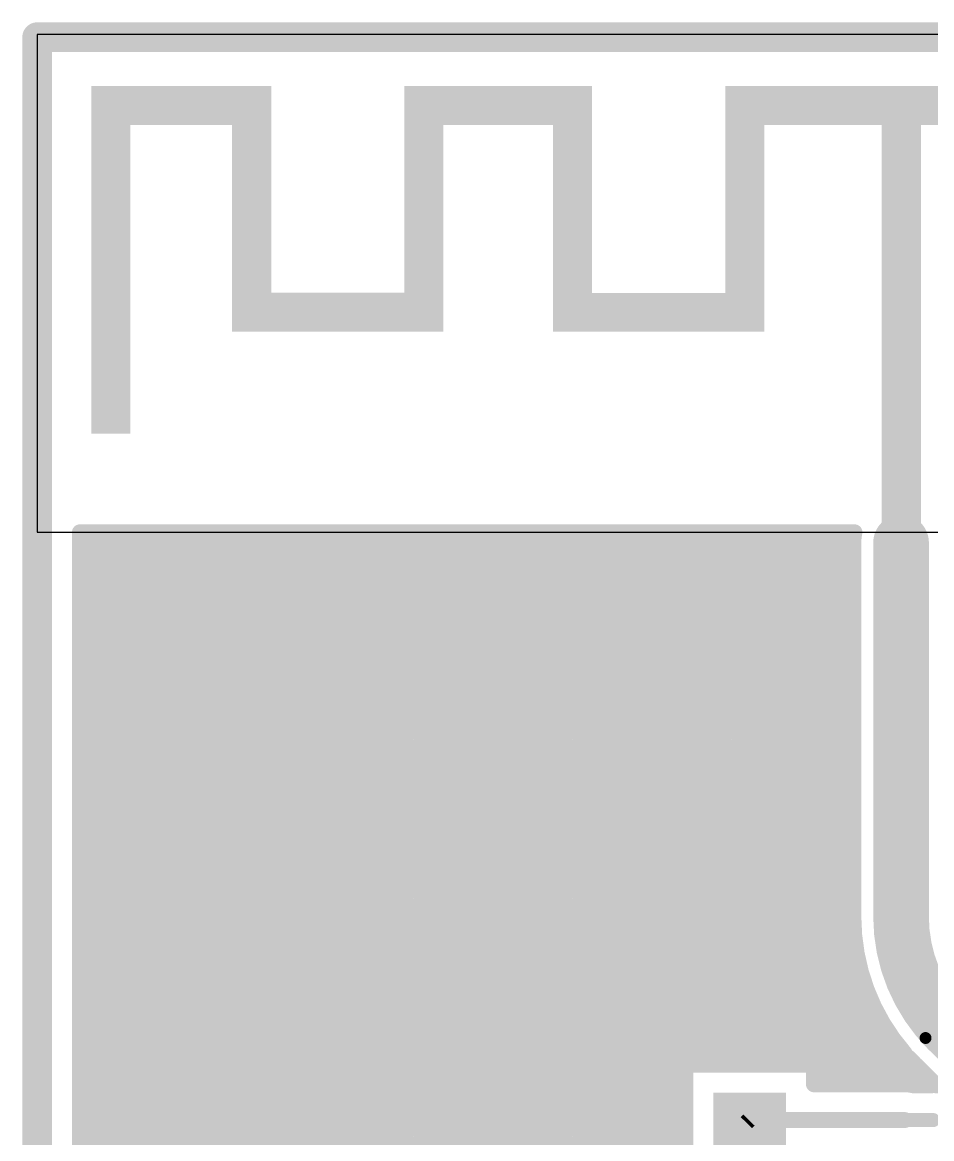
# Model space of a CAD drawing. Header units: inches. Extents: x 0 to 226, y 0 to 70.
# Drawn here: x -0.19 to 11.43, y 10.76 to 25.02 of the extents above; entities that cross this region are included whole.
import ezdxf

# ---------------------------------------------------------------- set-up
doc = ezdxf.new("R2010")
doc.units = ezdxf.units.IN
for name, color, linetype in [('Keep-Out Layer', 6, 'Continuous'), ('Multi-Layer', 9, 'Continuous'), ('Top Layer', 1, 'Continuous')]:
    doc.layers.add(name, color=color, linetype=linetype)

msp = doc.modelspace()

# ---------------------------------------------------------------- hatches: boundary and pattern name
at = {"layer": 'Top Layer'}
for points in [[(2.991, 24.208), (0.691, 24.208), (0.691, 23.708), (2.991, 23.708)], [(7.091, 24.208), (4.691, 24.208), (4.691, 23.708), (7.091, 23.708)], [(12.991, 24.208), (8.791, 24.208), (8.791, 23.708), (12.991, 23.708)], [(1.191, 23.888), (0.691, 23.888), (0.691, 19.768), (1.191, 19.768)], [(2.99, 23.889), (2.49, 23.889), (2.49, 21.069), (2.99, 21.069)], [(5.19, 23.889), (4.69, 23.889), (4.69, 21.069), (5.19, 21.069)], [(7.091, 23.888), (6.591, 23.888), (6.591, 21.068), (7.091, 21.068)], [(9.291, 23.889), (8.791, 23.889), (8.791, 21.069), (9.291, 21.069)], [(11.291, 23.939), (10.791, 23.939), (10.791, 18.608), (11.291, 18.608)], [(5.176, 21.569), (2.687, 21.569), (2.687, 21.069), (5.176, 21.069)], [(9.201, 21.563), (6.661, 21.563), (6.661, 21.068), (9.201, 21.068)]]:
    msp.add_hatch(color=1, dxfattribs=at).paths.add_polyline_path(points)

# ---------------------------------------------------------------- linework, layer by layer
at = {"layer": 'Keep-Out Layer'}
for points in [[(0, 0, 0.381, 0.381, 0), (0, 24.83, 0.381, 0.381, 0)], [(0, 24.83, 0.381, 0.381, 0), (19.441, 24.83, 0.381, 0.381, 0)]]:
    msp.add_lwpolyline(points, format="xyseb", dxfattribs=at)
msp.add_lwpolyline([(-0.095, 24.83, 0.191, 0.191, 1), (0.095, 24.83, 0.191, 0.191, 1)], format="xyseb", close=True, dxfattribs=at)
msp.add_lwpolyline([(-0.095, 24.83, 0.191, 0.191, 1), (0.095, 24.83, 0.191, 0.191, 1)], format="xyseb", close=True, dxfattribs=at)
at = {"layer": 'Multi-Layer'}
for p, q in [((19.441, 24.864), (0, 24.864)), ((0, 24.864), (0, 18.506)), ((0, 18.506), (19.441, 18.506))]:
    msp.add_line(p, q, dxfattribs=at)
at = {"layer": 'Top Layer'}
for points in [[(11.038, 13.599, 0.711, 0.711, 0), (11.038, 18.375, 0.711, 0.711, 0)], [(0.546, 18.506, 0.203, 0.203, 0), (10.443, 18.506, 0.203, 0.203, 0)], [(0.546, 0.546, 0.203, 0.203, 0), (0.546, 18.506, 0.203, 0.203, 0)], [(0.646, 0.546, 0.203, 0.203, 0), (0.646, 18.506, 0.203, 0.203, 0)], [(0.85, 0.546, 0.203, 0.203, 0), (0.85, 18.506, 0.203, 0.203, 0)], [(1.053, 0.546, 0.203, 0.203, 0), (1.053, 18.506, 0.203, 0.203, 0)], [(1.256, 0.546, 0.203, 0.203, 0), (1.256, 18.506, 0.203, 0.203, 0)], [(1.459, 0.546, 0.203, 0.203, 0), (1.459, 18.506, 0.203, 0.203, 0)], [(1.662, 0.546, 0.203, 0.203, 0), (1.662, 18.506, 0.203, 0.203, 0)], [(1.866, 0.546, 0.203, 0.203, 0), (1.866, 18.506, 0.203, 0.203, 0)], [(2.069, 0.546, 0.203, 0.203, 0), (2.069, 18.506, 0.203, 0.203, 0)], [(2.272, 0.546, 0.203, 0.203, 0), (2.272, 18.506, 0.203, 0.203, 0)], [(2.475, 0.546, 0.203, 0.203, 0), (2.475, 18.506, 0.203, 0.203, 0)], [(2.678, 0.546, 0.203, 0.203, 0), (2.678, 18.506, 0.203, 0.203, 0)], [(2.882, 0.546, 0.203, 0.203, 0), (2.882, 18.506, 0.203, 0.203, 0)], [(3.085, 0.546, 0.203, 0.203, 0), (3.085, 18.506, 0.203, 0.203, 0)], [(3.288, 0.546, 0.203, 0.203, 0), (3.288, 18.506, 0.203, 0.203, 0)], [(3.491, 0.546, 0.203, 0.203, 0), (3.491, 18.506, 0.203, 0.203, 0)], [(3.694, 0.546, 0.203, 0.203, 0), (3.694, 18.506, 0.203, 0.203, 0)], [(3.898, 0.546, 0.203, 0.203, 0), (3.898, 18.506, 0.203, 0.203, 0)], [(4.101, 0.546, 0.203, 0.203, 0), (4.101, 18.506, 0.203, 0.203, 0)], [(4.304, 0.546, 0.203, 0.203, 0), (4.304, 18.506, 0.203, 0.203, 0)], [(4.507, 0.546, 0.203, 0.203, 0), (4.507, 18.506, 0.203, 0.203, 0)], [(4.71, 0.546, 0.203, 0.203, 0), (4.71, 18.506, 0.203, 0.203, 0)], [(4.914, 0.546, 0.203, 0.203, 0), (4.914, 18.506, 0.203, 0.203, 0)], [(5.117, 0.546, 0.203, 0.203, 0), (5.117, 18.506, 0.203, 0.203, 0)], [(5.32, 0.546, 0.203, 0.203, 0), (5.32, 18.506, 0.203, 0.203, 0)], [(5.523, 0.546, 0.203, 0.203, 0), (5.523, 18.506, 0.203, 0.203, 0)], [(5.726, 0.546, 0.203, 0.203, 0), (5.726, 18.506, 0.203, 0.203, 0)], [(5.93, 0.546, 0.203, 0.203, 0), (5.93, 18.506, 0.203, 0.203, 0)], [(6.133, 0.546, 0.203, 0.203, 0), (6.133, 18.506, 0.203, 0.203, 0)], [(6.336, 4.898, 0.203, 0.203, 0), (6.336, 18.506, 0.203, 0.203, 0)], [(6.539, 4.898, 0.203, 0.203, 0), (6.539, 18.506, 0.203, 0.203, 0)], [(6.742, 5.04, 0.203, 0.203, 0), (6.742, 18.506, 0.203, 0.203, 0)], [(6.946, 5.35, 0.203, 0.203, 0), (6.946, 18.506, 0.203, 0.203, 0)], [(7.149, 5.553, 0.203, 0.203, 0), (7.149, 18.506, 0.203, 0.203, 0)], [(7.352, 5.756, 0.203, 0.203, 0), (7.352, 18.506, 0.203, 0.203, 0)], [(7.555, 5.959, 0.203, 0.203, 0), (7.555, 18.506, 0.203, 0.203, 0)], [(7.758, 6.163, 0.203, 0.203, 0), (7.758, 18.506, 0.203, 0.203, 0)], [(7.962, 6.366, 0.203, 0.203, 0), (7.962, 18.506, 0.203, 0.203, 0)], [(8.165, 6.569, 0.203, 0.203, 0), (8.165, 18.506, 0.203, 0.203, 0)], [(8.368, 11.706, 0.203, 0.203, 0), (8.368, 18.506, 0.203, 0.203, 0)], [(8.571, 11.706, 0.203, 0.203, 0), (8.571, 18.506, 0.203, 0.203, 0)], [(8.774, 11.706, 0.203, 0.203, 0), (8.774, 18.506, 0.203, 0.203, 0)], [(8.978, 11.706, 0.203, 0.203, 0), (8.978, 18.506, 0.203, 0.203, 0)], [(9.181, 11.706, 0.203, 0.203, 0), (9.181, 18.506, 0.203, 0.203, 0)], [(9.384, 11.706, 0.203, 0.203, 0), (9.384, 18.506, 0.203, 0.203, 0)], [(9.587, 11.706, 0.203, 0.203, 0), (9.587, 18.506, 0.203, 0.203, 0)], [(9.79, 11.706, 0.203, 0.203, 0), (9.79, 18.506, 0.203, 0.203, 0)], [(9.994, 11.455, 0.203, 0.203, 0), (9.994, 18.506, 0.203, 0.203, 0)], [(10.197, 11.455, 0.203, 0.203, 0), (10.197, 18.506, 0.203, 0.203, 0)], [(10.4, 11.455, 0.203, 0.203, 0), (10.4, 18.506, 0.203, 0.203, 0)], [(10.429, 18.375, 0.203, 0.203, -0.054537), (10.443, 18.506, 0.203, 0.203, 0)], [(0.546, 18.404, 0.203, 0.203, 0), (10.43, 18.404, 0.203, 0.203, 0)], [(10.429, 13.599, 0.203, 0.203, 0), (10.429, 18.375, 0.203, 0.203, 0)], [(0.546, 18.201, 0.203, 0.203, 0), (10.429, 18.201, 0.203, 0.203, 0)], [(0.546, 17.998, 0.203, 0.203, 0), (10.429, 17.998, 0.203, 0.203, 0)], [(0.546, 17.794, 0.203, 0.203, 0), (10.429, 17.794, 0.203, 0.203, 0)], [(0.546, 17.591, 0.203, 0.203, 0), (10.429, 17.591, 0.203, 0.203, 0)], [(0.546, 17.388, 0.203, 0.203, 0), (10.429, 17.388, 0.203, 0.203, 0)], [(0.546, 17.185, 0.203, 0.203, 0), (10.429, 17.185, 0.203, 0.203, 0)], [(0.546, 16.982, 0.203, 0.203, 0), (10.429, 16.982, 0.203, 0.203, 0)], [(0.546, 16.778, 0.203, 0.203, 0), (10.429, 16.778, 0.203, 0.203, 0)], [(0.546, 16.575, 0.203, 0.203, 0), (10.429, 16.575, 0.203, 0.203, 0)], [(0.546, 16.372, 0.203, 0.203, 0), (10.429, 16.372, 0.203, 0.203, 0)], [(0.546, 16.169, 0.203, 0.203, 0), (10.429, 16.169, 0.203, 0.203, 0)], [(0.546, 15.966, 0.203, 0.203, 0), (10.429, 15.966, 0.203, 0.203, 0)], [(0.546, 15.762, 0.203, 0.203, 0), (10.429, 15.762, 0.203, 0.203, 0)], [(0.546, 15.559, 0.203, 0.203, 0), (10.429, 15.559, 0.203, 0.203, 0)], [(0.546, 15.356, 0.203, 0.203, 0), (10.429, 15.356, 0.203, 0.203, 0)], [(0.546, 15.153, 0.203, 0.203, 0), (10.429, 15.153, 0.203, 0.203, 0)], [(0.546, 14.95, 0.203, 0.203, 0), (10.429, 14.95, 0.203, 0.203, 0)], [(0.546, 14.746, 0.203, 0.203, 0), (10.429, 14.746, 0.203, 0.203, 0)], [(0.546, 14.543, 0.203, 0.203, 0), (10.429, 14.543, 0.203, 0.203, 0)], [(0.546, 14.34, 0.203, 0.203, 0), (10.429, 14.34, 0.203, 0.203, 0)], [(0.546, 14.137, 0.203, 0.203, 0), (10.429, 14.137, 0.203, 0.203, 0)], [(0.546, 13.934, 0.203, 0.203, 0), (10.429, 13.934, 0.203, 0.203, 0)], [(11.639, 12.151, 0.711, 0.711, -0.198912), (11.038, 13.599, 0.711, 0.711, 0)], [(0.546, 13.73, 0.203, 0.203, 0), (10.429, 13.73, 0.203, 0.203, 0)], [(11.083, 11.853, 0.203, 0.203, -0.181084), (10.429, 13.599, 0.203, 0.203, 0)], [(0.546, 13.527, 0.203, 0.203, 0), (10.43, 13.527, 0.203, 0.203, 0)], [(0.546, 13.324, 0.203, 0.203, 0), (10.443, 13.324, 0.203, 0.203, 0)], [(0.546, 13.121, 0.203, 0.203, 0), (10.472, 13.121, 0.203, 0.203, 0)], [(0.546, 12.918, 0.203, 0.203, 0), (10.518, 12.918, 0.203, 0.203, 0)], [(0.546, 12.714, 0.203, 0.203, 0), (10.58, 12.714, 0.203, 0.203, 0)], [(10.603, 11.455, 0.203, 0.203, 0), (10.603, 12.652, 0.203, 0.203, 0)], [(0.546, 12.511, 0.203, 0.203, 0), (10.662, 12.511, 0.203, 0.203, 0)], [(0.546, 12.308, 0.203, 0.203, 0), (10.764, 12.308, 0.203, 0.203, 0)], [(10.806, 11.455, 0.203, 0.203, 0), (10.806, 12.234, 0.203, 0.203, 0)], [(0.546, 12.105, 0.203, 0.203, 0), (10.889, 12.105, 0.203, 0.203, 0)], [(11.351, 12.046, 0.152, 0.152, 0), (11.934, 11.463, 0.152, 0.152, 0)], [(0.546, 11.902, 0.203, 0.203, 0), (11.042, 11.902, 0.203, 0.203, 0)], [(11.01, 11.455, 0.203, 0.203, 0), (11.01, 11.941, 0.203, 0.203, 0)], [(11.208, 11.72, 0.203, 0.203, -0.009423), (11.138, 11.792, 0.203, 0.203, 0)], [(0.546, 11.698, 0.203, 0.203, 0), (8.284, 11.698, 0.203, 0.203, 0)], [(8.284, 11.706, 0.203, 0.203, 0), (9.925, 11.706, 0.203, 0.203, 0)], [(8.284, 10.015, 0.203, 0.203, 0), (8.284, 11.706, 0.203, 0.203, 0)], [(9.925, 11.455, 0.203, 0.203, 0), (9.925, 11.706, 0.203, 0.203, 0)], [(9.925, 11.698, 0.203, 0.203, 0), (11.23, 11.698, 0.203, 0.203, 0)], [(11.213, 11.443, 0.203, 0.203, 0), (11.213, 11.714, 0.203, 0.203, 0)], [(11.243, 11.687, 0.203, 0.203, 0), (11.489, 11.441, 0.203, 0.203, 0)], [(0.546, 11.495, 0.203, 0.203, 0), (8.284, 11.495, 0.203, 0.203, 0)], [(9.925, 11.495, 0.203, 0.203, 0), (11.435, 11.495, 0.203, 0.203, 0)], [(9.925, 11.455, 0.203, 0.203, 0), (11.087, 11.455, 0.203, 0.203, 0)], [(11.087, 11.455, 0.203, 0.203, -0.056496), (11.189, 11.443, 0.203, 0.203, 0)], [(11.189, 11.443, 0.203, 0.203, 0), (11.447, 11.443, 0.203, 0.203, 0)], [(0.546, 11.292, 0.203, 0.203, 0), (8.284, 11.292, 0.203, 0.203, 0)], [(0.546, 11.089, 0.203, 0.203, 0), (8.284, 11.089, 0.203, 0.203, 0)], [(0.546, 10.886, 0.203, 0.203, 0), (8.284, 10.886, 0.203, 0.203, 0)], [(9.105, 8.94, 0.508, 0.508, 0), (9.105, 10.86, 0.508, 0.508, 0)], [(9.062, 10.965, 0.203, 0.203, 0), (9.094, 10.998, 0.203, 0.203, 0)], [(9.094, 10.998, 0.203, 0.203, 0), (11.087, 10.998, 0.203, 0.203, 0)], [(11.447, 10.998, 0.18, 0.18, 0), (10.727, 10.998, 0.18, 0.18, 0)], [(0.546, 10.682, 0.203, 0.203, 0), (8.284, 10.682, 0.203, 0.203, 0)]]:
    msp.add_lwpolyline(points, format="xyseb", dxfattribs=at)
for points in [[(10.861, 18.375, 0.356, 0.356, 1), (11.216, 18.375, 0.356, 0.356, 1)], [(0.495, 18.506, 0.102, 0.102, 1), (0.597, 18.506, 0.102, 0.102, 1)], [(0.495, 18.506, 0.102, 0.102, 1), (0.597, 18.506, 0.102, 0.102, 1)], [(0.682, 18.283, 0.305, 0.305, 1), (0.987, 18.283, 0.305, 0.305, 1)], [(0.596, 18.506, 0.102, 0.102, 1), (0.697, 18.506, 0.102, 0.102, 1)], [(0.799, 18.506, 0.102, 0.102, 1), (0.9, 18.506, 0.102, 0.102, 1)], [(1.002, 18.506, 0.102, 0.102, 1), (1.104, 18.506, 0.102, 0.102, 1)], [(1.205, 18.506, 0.102, 0.102, 1), (1.307, 18.506, 0.102, 0.102, 1)], [(1.408, 18.506, 0.102, 0.102, 1), (1.51, 18.506, 0.102, 0.102, 1)], [(1.533, 18.283, 0.305, 0.305, 1), (1.838, 18.283, 0.305, 0.305, 1)], [(1.612, 18.506, 0.102, 0.102, 1), (1.713, 18.506, 0.102, 0.102, 1)], [(1.815, 18.506, 0.102, 0.102, 1), (1.916, 18.506, 0.102, 0.102, 1)], [(2.018, 18.506, 0.102, 0.102, 1), (2.12, 18.506, 0.102, 0.102, 1)], [(2.221, 18.506, 0.102, 0.102, 1), (2.323, 18.506, 0.102, 0.102, 1)], [(2.384, 18.283, 0.305, 0.305, 1), (2.689, 18.283, 0.305, 0.305, 1)], [(2.424, 18.506, 0.102, 0.102, 1), (2.526, 18.506, 0.102, 0.102, 1)], [(2.628, 18.506, 0.102, 0.102, 1), (2.729, 18.506, 0.102, 0.102, 1)], [(2.831, 18.506, 0.102, 0.102, 1), (2.932, 18.506, 0.102, 0.102, 1)], [(3.034, 18.506, 0.102, 0.102, 1), (3.136, 18.506, 0.102, 0.102, 1)], [(3.235, 18.283, 0.305, 0.305, 1), (3.54, 18.283, 0.305, 0.305, 1)], [(3.237, 18.506, 0.102, 0.102, 1), (3.339, 18.506, 0.102, 0.102, 1)], [(3.44, 18.506, 0.102, 0.102, 1), (3.542, 18.506, 0.102, 0.102, 1)], [(3.644, 18.506, 0.102, 0.102, 1), (3.745, 18.506, 0.102, 0.102, 1)], [(3.847, 18.506, 0.102, 0.102, 1), (3.948, 18.506, 0.102, 0.102, 1)], [(4.072, 18.271, 0.305, 0.305, 1), (4.377, 18.271, 0.305, 0.305, 1)], [(4.05, 18.506, 0.102, 0.102, 1), (4.152, 18.506, 0.102, 0.102, 1)], [(4.253, 18.506, 0.102, 0.102, 1), (4.355, 18.506, 0.102, 0.102, 1)], [(4.456, 18.506, 0.102, 0.102, 1), (4.558, 18.506, 0.102, 0.102, 1)], [(4.66, 18.506, 0.102, 0.102, 1), (4.761, 18.506, 0.102, 0.102, 1)], [(4.923, 18.271, 0.305, 0.305, 1), (5.228, 18.271, 0.305, 0.305, 1)], [(4.863, 18.506, 0.102, 0.102, 1), (4.964, 18.506, 0.102, 0.102, 1)], [(5.066, 18.506, 0.102, 0.102, 1), (5.168, 18.506, 0.102, 0.102, 1)], [(5.269, 18.506, 0.102, 0.102, 1), (5.371, 18.506, 0.102, 0.102, 1)], [(5.472, 18.506, 0.102, 0.102, 1), (5.574, 18.506, 0.102, 0.102, 1)], [(5.774, 18.271, 0.305, 0.305, 1), (6.079, 18.271, 0.305, 0.305, 1)], [(5.676, 18.506, 0.102, 0.102, 1), (5.777, 18.506, 0.102, 0.102, 1)], [(5.879, 18.506, 0.102, 0.102, 1), (5.98, 18.506, 0.102, 0.102, 1)], [(6.082, 18.506, 0.102, 0.102, 1), (6.184, 18.506, 0.102, 0.102, 1)], [(6.285, 18.506, 0.102, 0.102, 1), (6.387, 18.506, 0.102, 0.102, 1)], [(6.488, 18.506, 0.102, 0.102, 1), (6.59, 18.506, 0.102, 0.102, 1)], [(6.625, 18.271, 0.305, 0.305, 1), (6.93, 18.271, 0.305, 0.305, 1)], [(6.692, 18.506, 0.102, 0.102, 1), (6.793, 18.506, 0.102, 0.102, 1)], [(6.895, 18.506, 0.102, 0.102, 1), (6.996, 18.506, 0.102, 0.102, 1)], [(7.098, 18.506, 0.102, 0.102, 1), (7.2, 18.506, 0.102, 0.102, 1)], [(7.301, 18.506, 0.102, 0.102, 1), (7.403, 18.506, 0.102, 0.102, 1)], [(7.476, 18.271, 0.305, 0.305, 1), (7.78, 18.271, 0.305, 0.305, 1)], [(7.504, 18.506, 0.102, 0.102, 1), (7.606, 18.506, 0.102, 0.102, 1)], [(7.708, 18.506, 0.102, 0.102, 1), (7.809, 18.506, 0.102, 0.102, 1)], [(7.911, 18.506, 0.102, 0.102, 1), (8.012, 18.506, 0.102, 0.102, 1)], [(8.114, 18.506, 0.102, 0.102, 1), (8.216, 18.506, 0.102, 0.102, 1)], [(8.327, 18.271, 0.305, 0.305, 1), (8.631, 18.271, 0.305, 0.305, 1)], [(8.317, 18.506, 0.102, 0.102, 1), (8.419, 18.506, 0.102, 0.102, 1)], [(8.52, 18.506, 0.102, 0.102, 1), (8.622, 18.506, 0.102, 0.102, 1)], [(8.724, 18.506, 0.102, 0.102, 1), (8.825, 18.506, 0.102, 0.102, 1)], [(8.927, 18.506, 0.102, 0.102, 1), (9.028, 18.506, 0.102, 0.102, 1)], [(9.178, 18.271, 0.305, 0.305, 1), (9.482, 18.271, 0.305, 0.305, 1)], [(9.13, 18.506, 0.102, 0.102, 1), (9.232, 18.506, 0.102, 0.102, 1)], [(9.333, 18.506, 0.102, 0.102, 1), (9.435, 18.506, 0.102, 0.102, 1)], [(9.536, 18.506, 0.102, 0.102, 1), (9.638, 18.506, 0.102, 0.102, 1)], [(9.74, 18.506, 0.102, 0.102, 1), (9.841, 18.506, 0.102, 0.102, 1)], [(10.014, 18.26, 0.305, 0.305, 1), (10.319, 18.26, 0.305, 0.305, 1)], [(9.943, 18.506, 0.102, 0.102, 1), (10.044, 18.506, 0.102, 0.102, 1)], [(10.146, 18.506, 0.102, 0.102, 1), (10.248, 18.506, 0.102, 0.102, 1)], [(10.349, 18.506, 0.102, 0.102, 1), (10.451, 18.506, 0.102, 0.102, 1)], [(10.392, 18.506, 0.102, 0.102, 1), (10.494, 18.506, 0.102, 0.102, 1)], [(10.392, 18.506, 0.102, 0.102, 1), (10.494, 18.506, 0.102, 0.102, 1)], [(0.495, 18.404, 0.102, 0.102, 1), (0.597, 18.404, 0.102, 0.102, 1)], [(10.378, 18.375, 0.102, 0.102, 1), (10.48, 18.375, 0.102, 0.102, 1)], [(10.378, 18.375, 0.102, 0.102, 1), (10.48, 18.375, 0.102, 0.102, 1)], [(10.379, 18.404, 0.102, 0.102, 1), (10.48, 18.404, 0.102, 0.102, 1)], [(0.495, 18.201, 0.102, 0.102, 1), (0.597, 18.201, 0.102, 0.102, 1)], [(10.378, 18.201, 0.102, 0.102, 1), (10.48, 18.201, 0.102, 0.102, 1)], [(0.495, 17.998, 0.102, 0.102, 1), (0.597, 17.998, 0.102, 0.102, 1)], [(10.378, 17.998, 0.102, 0.102, 1), (10.48, 17.998, 0.102, 0.102, 1)], [(0.495, 17.794, 0.102, 0.102, 1), (0.597, 17.794, 0.102, 0.102, 1)], [(10.378, 17.794, 0.102, 0.102, 1), (10.48, 17.794, 0.102, 0.102, 1)], [(0.495, 17.591, 0.102, 0.102, 1), (0.597, 17.591, 0.102, 0.102, 1)], [(9.97, 17.424, 0.305, 0.305, 1), (10.275, 17.424, 0.305, 0.305, 1)], [(10.378, 17.591, 0.102, 0.102, 1), (10.48, 17.591, 0.102, 0.102, 1)], [(2.681, 17.326, 0.356, 0.356, 1), (3.036, 17.326, 0.356, 0.356, 1)], [(0.495, 17.388, 0.102, 0.102, 1), (0.597, 17.388, 0.102, 0.102, 1)], [(0.821, 17.189, 0.305, 0.305, 1), (1.126, 17.189, 0.305, 0.305, 1)], [(4.591, 17.13, 0.305, 0.305, 1), (4.895, 17.13, 0.305, 0.305, 1)], [(6.068, 17.101, 0.305, 0.305, 1), (6.373, 17.101, 0.305, 0.305, 1)], [(10.378, 17.388, 0.102, 0.102, 1), (10.48, 17.388, 0.102, 0.102, 1)], [(0.495, 17.185, 0.102, 0.102, 1), (0.597, 17.185, 0.102, 0.102, 1)], [(1.626, 16.973, 0.305, 0.305, 1), (1.931, 16.973, 0.305, 0.305, 1)], [(8.037, 16.976, 0.305, 0.305, 1), (8.342, 16.976, 0.305, 0.305, 1)], [(9.145, 16.993, 0.305, 0.305, 1), (9.45, 16.993, 0.305, 0.305, 1)], [(10.378, 17.185, 0.102, 0.102, 1), (10.48, 17.185, 0.102, 0.102, 1)], [(0.495, 16.982, 0.102, 0.102, 1), (0.597, 16.982, 0.102, 0.102, 1)], [(10.378, 16.982, 0.102, 0.102, 1), (10.48, 16.982, 0.102, 0.102, 1)], [(0.495, 16.778, 0.102, 0.102, 1), (0.597, 16.778, 0.102, 0.102, 1)], [(3.432, 16.659, 0.305, 0.305, 1), (3.737, 16.659, 0.305, 0.305, 1)], [(6.764, 16.542, 0.356, 0.356, 1), (7.119, 16.542, 0.356, 0.356, 1)], [(10.378, 16.778, 0.102, 0.102, 1), (10.48, 16.778, 0.102, 0.102, 1)], [(10.014, 16.518, 0.305, 0.305, 1), (10.319, 16.518, 0.305, 0.305, 1)], [(0.495, 16.575, 0.102, 0.102, 1), (0.597, 16.575, 0.102, 0.102, 1)], [(10.378, 16.575, 0.102, 0.102, 1), (10.48, 16.575, 0.102, 0.102, 1)], [(0.495, 16.372, 0.102, 0.102, 1), (0.597, 16.372, 0.102, 0.102, 1)], [(10.378, 16.372, 0.102, 0.102, 1), (10.48, 16.372, 0.102, 0.102, 1)], [(0.495, 16.169, 0.102, 0.102, 1), (0.597, 16.169, 0.102, 0.102, 1)], [(10.378, 16.169, 0.102, 0.102, 1), (10.48, 16.169, 0.102, 0.102, 1)], [(0.495, 15.966, 0.102, 0.102, 1), (0.597, 15.966, 0.102, 0.102, 1)], [(7.673, 15.776, 0.305, 0.305, 1), (7.978, 15.776, 0.305, 0.305, 1)], [(10.014, 15.716, 0.305, 0.305, 1), (10.319, 15.716, 0.305, 0.305, 1)], [(10.378, 15.966, 0.102, 0.102, 1), (10.48, 15.966, 0.102, 0.102, 1)], [(0.495, 15.762, 0.102, 0.102, 1), (0.597, 15.762, 0.102, 0.102, 1)], [(5.238, 15.619, 0.305, 0.305, 1), (5.543, 15.619, 0.305, 0.305, 1)], [(10.378, 15.762, 0.102, 0.102, 1), (10.48, 15.762, 0.102, 0.102, 1)], [(0.495, 15.559, 0.102, 0.102, 1), (0.597, 15.559, 0.102, 0.102, 1)], [(1.901, 15.363, 0.305, 0.305, 1), (2.206, 15.363, 0.305, 0.305, 1)], [(10.378, 15.559, 0.102, 0.102, 1), (10.48, 15.559, 0.102, 0.102, 1)], [(0.495, 15.356, 0.102, 0.102, 1), (0.597, 15.356, 0.102, 0.102, 1)], [(3.04, 15.167, 0.305, 0.305, 1), (3.344, 15.167, 0.305, 0.305, 1)], [(10.378, 15.356, 0.102, 0.102, 1), (10.48, 15.356, 0.102, 0.102, 1)], [(8.556, 15.03, 0.305, 0.305, 1), (8.861, 15.03, 0.305, 0.305, 1)], [(0.495, 15.153, 0.102, 0.102, 1), (0.597, 15.153, 0.102, 0.102, 1)], [(10.014, 14.915, 0.305, 0.305, 1), (10.319, 14.915, 0.305, 0.305, 1)], [(10.378, 15.153, 0.102, 0.102, 1), (10.48, 15.153, 0.102, 0.102, 1)], [(0.495, 14.95, 0.102, 0.102, 1), (0.597, 14.95, 0.102, 0.102, 1)], [(10.378, 14.95, 0.102, 0.102, 1), (10.48, 14.95, 0.102, 0.102, 1)], [(0.495, 14.746, 0.102, 0.102, 1), (0.597, 14.746, 0.102, 0.102, 1)], [(10.378, 14.746, 0.102, 0.102, 1), (10.48, 14.746, 0.102, 0.102, 1)], [(0.495, 14.543, 0.102, 0.102, 1), (0.597, 14.543, 0.102, 0.102, 1)], [(4.178, 14.283, 0.305, 0.305, 1), (4.483, 14.283, 0.305, 0.305, 1)], [(6.652, 14.382, 0.305, 0.305, 1), (6.957, 14.382, 0.305, 0.305, 1)], [(10.378, 14.543, 0.102, 0.102, 1), (10.48, 14.543, 0.102, 0.102, 1)], [(0.495, 14.34, 0.102, 0.102, 1), (0.597, 14.34, 0.102, 0.102, 1)], [(10.014, 14.113, 0.305, 0.305, 1), (10.319, 14.113, 0.305, 0.305, 1)], [(10.378, 14.34, 0.102, 0.102, 1), (10.48, 14.34, 0.102, 0.102, 1)], [(1.021, 13.989, 0.305, 0.305, 1), (1.326, 13.989, 0.305, 0.305, 1)], [(0.495, 14.137, 0.102, 0.102, 1), (0.597, 14.137, 0.102, 0.102, 1)], [(7.755, 13.879, 0.356, 0.356, 1), (8.111, 13.879, 0.356, 0.356, 1)], [(10.378, 14.137, 0.102, 0.102, 1), (10.48, 14.137, 0.102, 0.102, 1)], [(0.495, 13.934, 0.102, 0.102, 1), (0.597, 13.934, 0.102, 0.102, 1)], [(8.831, 13.773, 0.305, 0.305, 1), (9.136, 13.773, 0.305, 0.305, 1)], [(10.378, 13.934, 0.102, 0.102, 1), (10.48, 13.934, 0.102, 0.102, 1)], [(2.549, 13.636, 0.305, 0.305, 1), (2.854, 13.636, 0.305, 0.305, 1)], [(10.861, 13.599, 0.356, 0.356, 1), (11.216, 13.599, 0.356, 0.356, 1)], [(10.861, 13.599, 0.356, 0.356, 1), (11.216, 13.599, 0.356, 0.356, 1)], [(0.495, 13.73, 0.102, 0.102, 1), (0.597, 13.73, 0.102, 0.102, 1)], [(10.378, 13.73, 0.102, 0.102, 1), (10.48, 13.73, 0.102, 0.102, 1)], [(10.378, 13.599, 0.102, 0.102, 1), (10.48, 13.599, 0.102, 0.102, 1)], [(10.378, 13.599, 0.102, 0.102, 1), (10.48, 13.599, 0.102, 0.102, 1)], [(0.495, 13.527, 0.102, 0.102, 1), (0.597, 13.527, 0.102, 0.102, 1)], [(10.014, 13.311, 0.305, 0.305, 1), (10.319, 13.311, 0.305, 0.305, 1)], [(10.379, 13.527, 0.102, 0.102, 1), (10.481, 13.527, 0.102, 0.102, 1)], [(0.495, 13.324, 0.102, 0.102, 1), (0.597, 13.324, 0.102, 0.102, 1)], [(6.259, 13.125, 0.305, 0.305, 1), (6.564, 13.125, 0.305, 0.305, 1)], [(10.392, 13.324, 0.102, 0.102, 1), (10.494, 13.324, 0.102, 0.102, 1)], [(3.873, 12.994, 0.305, 0.305, 1), (4.178, 12.994, 0.305, 0.305, 1)], [(0.495, 13.121, 0.102, 0.102, 1), (0.597, 13.121, 0.102, 0.102, 1)], [(10.421, 13.121, 0.102, 0.102, 1), (10.523, 13.121, 0.102, 0.102, 1)], [(0.495, 12.918, 0.102, 0.102, 1), (0.597, 12.918, 0.102, 0.102, 1)], [(10.467, 12.918, 0.102, 0.102, 1), (10.569, 12.918, 0.102, 0.102, 1)], [(0.495, 12.714, 0.102, 0.102, 1), (0.597, 12.714, 0.102, 0.102, 1)], [(10.276, 12.509, 0.305, 0.305, 1), (10.581, 12.509, 0.305, 0.305, 1)], [(10.53, 12.714, 0.102, 0.102, 1), (10.631, 12.714, 0.102, 0.102, 1)], [(10.552, 12.652, 0.102, 0.102, 1), (10.654, 12.652, 0.102, 0.102, 1)], [(0.495, 12.511, 0.102, 0.102, 1), (0.597, 12.511, 0.102, 0.102, 1)], [(4.68, 12.321, 0.305, 0.305, 1), (4.985, 12.321, 0.305, 0.305, 1)], [(7.163, 12.281, 0.356, 0.356, 1), (7.519, 12.281, 0.356, 0.356, 1)], [(10.611, 12.511, 0.102, 0.102, 1), (10.713, 12.511, 0.102, 0.102, 1)], [(0.495, 12.308, 0.102, 0.102, 1), (0.597, 12.308, 0.102, 0.102, 1)], [(2.504, 12.127, 0.305, 0.305, 1), (2.809, 12.127, 0.305, 0.305, 1)], [(10.713, 12.308, 0.102, 0.102, 1), (10.814, 12.308, 0.102, 0.102, 1)], [(11.461, 12.151, 0.356, 0.356, 1), (11.816, 12.151, 0.356, 0.356, 1)], [(10.756, 12.234, 0.102, 0.102, 1), (10.857, 12.234, 0.102, 0.102, 1)], [(0.495, 12.105, 0.102, 0.102, 1), (0.597, 12.105, 0.102, 0.102, 1)], [(10.838, 12.105, 0.102, 0.102, 1), (10.94, 12.105, 0.102, 0.102, 1)], [(11.313, 12.046, 0.0762, 0.0762, 1), (11.389, 12.046, 0.0762, 0.0762, 1)], [(0.495, 11.902, 0.102, 0.102, 1), (0.597, 11.902, 0.102, 0.102, 1)], [(10.71, 11.708, 0.305, 0.305, 1), (11.015, 11.708, 0.305, 0.305, 1)], [(10.959, 11.941, 0.102, 0.102, 1), (11.06, 11.941, 0.102, 0.102, 1)], [(10.991, 11.902, 0.102, 0.102, 1), (11.092, 11.902, 0.102, 0.102, 1)], [(11.032, 11.853, 0.102, 0.102, 1), (11.133, 11.853, 0.102, 0.102, 1)], [(11.087, 11.792, 0.102, 0.102, 1), (11.189, 11.792, 0.102, 0.102, 1)], [(0.495, 11.698, 0.102, 0.102, 1), (0.597, 11.698, 0.102, 0.102, 1)], [(1.021, 11.474, 0.305, 0.305, 1), (1.326, 11.474, 0.305, 0.305, 1)], [(8.233, 11.706, 0.102, 0.102, 1), (8.335, 11.706, 0.102, 0.102, 1)], [(8.233, 11.706, 0.102, 0.102, 1), (8.335, 11.706, 0.102, 0.102, 1)], [(8.233, 11.698, 0.102, 0.102, 1), (8.335, 11.698, 0.102, 0.102, 1)], [(8.317, 11.706, 0.102, 0.102, 1), (8.419, 11.706, 0.102, 0.102, 1)], [(8.52, 11.706, 0.102, 0.102, 1), (8.622, 11.706, 0.102, 0.102, 1)], [(8.724, 11.706, 0.102, 0.102, 1), (8.825, 11.706, 0.102, 0.102, 1)], [(8.927, 11.706, 0.102, 0.102, 1), (9.028, 11.706, 0.102, 0.102, 1)], [(9.13, 11.706, 0.102, 0.102, 1), (9.232, 11.706, 0.102, 0.102, 1)], [(9.333, 11.706, 0.102, 0.102, 1), (9.435, 11.706, 0.102, 0.102, 1)], [(9.536, 11.706, 0.102, 0.102, 1), (9.638, 11.706, 0.102, 0.102, 1)], [(9.74, 11.706, 0.102, 0.102, 1), (9.841, 11.706, 0.102, 0.102, 1)], [(9.874, 11.706, 0.102, 0.102, 1), (9.976, 11.706, 0.102, 0.102, 1)], [(9.874, 11.706, 0.102, 0.102, 1), (9.976, 11.706, 0.102, 0.102, 1)], [(9.874, 11.698, 0.102, 0.102, 1), (9.976, 11.698, 0.102, 0.102, 1)], [(11.157, 11.72, 0.102, 0.102, 1), (11.258, 11.72, 0.102, 0.102, 1)], [(11.162, 11.714, 0.102, 0.102, 1), (11.264, 11.714, 0.102, 0.102, 1)], [(11.179, 11.698, 0.102, 0.102, 1), (11.281, 11.698, 0.102, 0.102, 1)], [(11.192, 11.687, 0.102, 0.102, 1), (11.294, 11.687, 0.102, 0.102, 1)], [(0.495, 11.495, 0.102, 0.102, 1), (0.597, 11.495, 0.102, 0.102, 1)], [(8.233, 11.495, 0.102, 0.102, 1), (8.335, 11.495, 0.102, 0.102, 1)], [(9.874, 11.495, 0.102, 0.102, 1), (9.976, 11.495, 0.102, 0.102, 1)], [(9.874, 11.455, 0.102, 0.102, 1), (9.976, 11.455, 0.102, 0.102, 1)], [(9.874, 11.455, 0.102, 0.102, 1), (9.976, 11.455, 0.102, 0.102, 1)], [(9.943, 11.455, 0.102, 0.102, 1), (10.044, 11.455, 0.102, 0.102, 1)], [(10.146, 11.455, 0.102, 0.102, 1), (10.248, 11.455, 0.102, 0.102, 1)], [(10.349, 11.455, 0.102, 0.102, 1), (10.451, 11.455, 0.102, 0.102, 1)], [(10.552, 11.455, 0.102, 0.102, 1), (10.654, 11.455, 0.102, 0.102, 1)], [(10.756, 11.455, 0.102, 0.102, 1), (10.857, 11.455, 0.102, 0.102, 1)], [(10.959, 11.455, 0.102, 0.102, 1), (11.06, 11.455, 0.102, 0.102, 1)], [(11.036, 11.455, 0.102, 0.102, 1), (11.137, 11.455, 0.102, 0.102, 1)], [(11.036, 11.455, 0.102, 0.102, 1), (11.137, 11.455, 0.102, 0.102, 1)], [(11.384, 11.495, 0.102, 0.102, 1), (11.485, 11.495, 0.102, 0.102, 1)], [(6.218, 11.147, 0.356, 0.356, 1), (6.573, 11.147, 0.356, 0.356, 1)], [(11.138, 11.443, 0.102, 0.102, 1), (11.24, 11.443, 0.102, 0.102, 1)], [(11.138, 11.443, 0.102, 0.102, 1), (11.24, 11.443, 0.102, 0.102, 1)], [(11.162, 11.443, 0.102, 0.102, 1), (11.264, 11.443, 0.102, 0.102, 1)], [(11.396, 11.443, 0.102, 0.102, 1), (11.497, 11.443, 0.102, 0.102, 1)], [(11.438, 11.441, 0.102, 0.102, 1), (11.539, 11.441, 0.102, 0.102, 1)], [(0.495, 11.292, 0.102, 0.102, 1), (0.597, 11.292, 0.102, 0.102, 1)], [(8.233, 11.292, 0.102, 0.102, 1), (8.335, 11.292, 0.102, 0.102, 1)], [(0.495, 11.089, 0.102, 0.102, 1), (0.597, 11.089, 0.102, 0.102, 1)], [(8.233, 11.089, 0.102, 0.102, 1), (8.335, 11.089, 0.102, 0.102, 1)], [(0.495, 10.886, 0.102, 0.102, 1), (0.597, 10.886, 0.102, 0.102, 1)], [(3.711, 10.687, 0.305, 0.305, 1), (4.016, 10.687, 0.305, 0.305, 1)], [(8.233, 10.886, 0.102, 0.102, 1), (8.335, 10.886, 0.102, 0.102, 1)], [(8.978, 10.86, 0.254, 0.254, 1), (9.232, 10.86, 0.254, 0.254, 1)], [(9.011, 10.965, 0.102, 0.102, 1), (9.113, 10.965, 0.102, 0.102, 1)], [(9.044, 10.998, 0.102, 0.102, 1), (9.145, 10.998, 0.102, 0.102, 1)], [(9.044, 10.998, 0.102, 0.102, 1), (9.145, 10.998, 0.102, 0.102, 1)], [(10.682, 10.998, 0.09, 0.09, 1), (10.772, 10.998, 0.09, 0.09, 1)], [(11.036, 10.998, 0.102, 0.102, 1), (11.137, 10.998, 0.102, 0.102, 1)], [(11.402, 10.998, 0.09, 0.09, 1), (11.492, 10.998, 0.09, 0.09, 1)], [(2.111, 10.619, 0.305, 0.305, 1), (2.416, 10.619, 0.305, 0.305, 1)], [(0.495, 10.682, 0.102, 0.102, 1), (0.597, 10.682, 0.102, 0.102, 1)], [(8.233, 10.682, 0.102, 0.102, 1), (8.335, 10.682, 0.102, 0.102, 1)]]:
    msp.add_lwpolyline(points, format="xyseb", close=True, dxfattribs=at)
for points in [[(11.251, 18.612), (11.251, 19.212), (10.851, 18.612), (10.851, 19.212)], [(8.03, 11.35), (7.1, 11.35), (8.03, 10.37), (7.1, 10.37)], [(9.57, 11.35), (8.64, 11.35), (9.57, 10.37), (8.64, 10.37)]]:
    msp.add_solid(points, dxfattribs=at)

doc.saveas('drawing.dxf')
